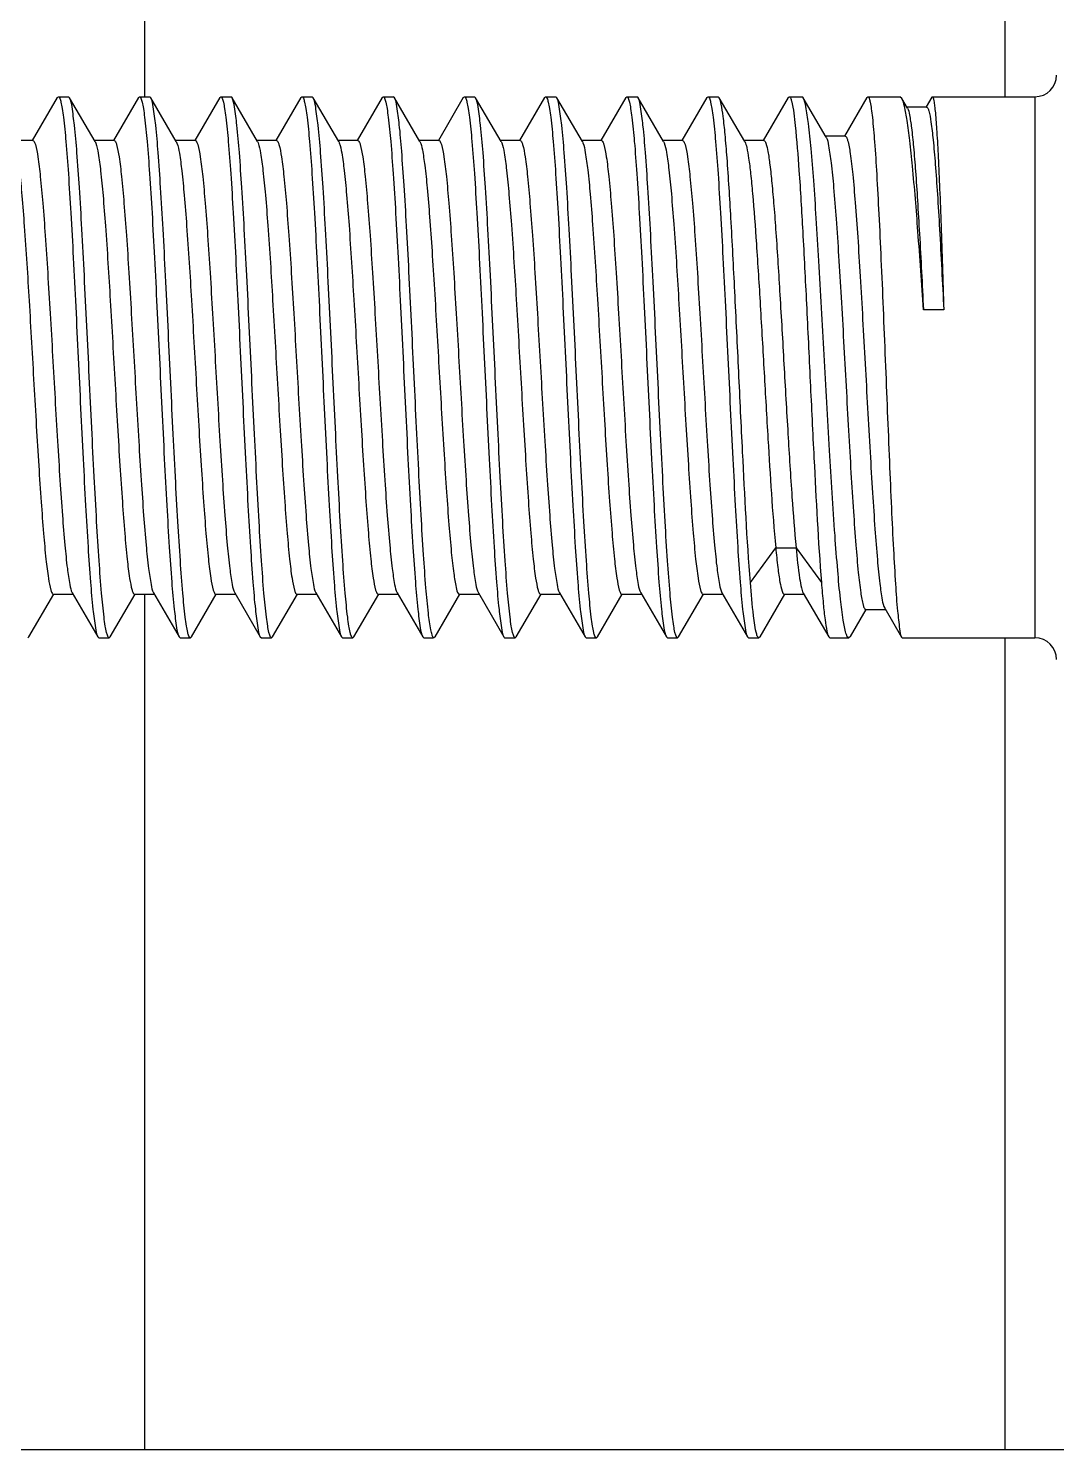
# Model space of a CAD drawing. Extents: x 27938 to 1507990, y 110129 to 923079.
# Drawn here: x 454892.7 to 455061.7, y 358398.4 to 358632.1 of the extents above; entities that cross this region are included whole.
import ezdxf

# ---------------------------------------------------------------- set-up
doc = ezdxf.new("R2010")
doc.units = 0
doc.header["$LTSCALE"] = 1000
doc.header["$MEASUREMENT"] = 0

msp = doc.modelspace()

# ---------------------------------------------------------------- linework, layer by layer
at = {"linetype": 'Continuous'}
for p, q in [((454911.89, 358620.85), (454911.89, 358754.31)), ((455053.24, 358620.85), (455053.24, 358754.31)), ((454897.48, 358620.7), (454893.38, 358613.64)), ((454897.48, 358620.7), (454897.66, 358620.85)), ((454897.66, 358620.85), (454899.33, 358620.85)), ((454897.66, 358620.85), (454899.33, 358620.85)), ((454897.66, 358620.85), (454897.68, 358620.84)), ((454899.5, 358620.69), (454899.33, 358620.85)), ((454903.7, 358613.46), (454899.5, 358620.69)), ((454910.83, 358620.7), (454906.72, 358613.64)), ((454910.83, 358620.7), (454911, 358620.85)), ((454911, 358620.85), (454912.67, 358620.85)), ((454911, 358620.85), (454912.67, 358620.85)), ((454911, 358620.85), (454911.03, 358620.84)), ((454912.85, 358620.69), (454912.67, 358620.85)), ((454917.04, 358613.46), (454912.85, 358620.69)), ((454924.17, 358620.7), (454920.07, 358613.64)), ((454924.17, 358620.7), (454924.35, 358620.85)), ((454924.35, 358620.85), (454926.02, 358620.85)), ((454924.35, 358620.85), (454926.02, 358620.85)), ((454924.35, 358620.85), (454924.37, 358620.84)), ((454926.2, 358620.69), (454926.02, 358620.85)), ((454930.39, 358613.46), (454926.2, 358620.69)), ((454937.52, 358620.7), (454933.41, 358613.64)), ((454937.52, 358620.7), (454937.7, 358620.85)), ((454937.7, 358620.85), (454939.37, 358620.85)), ((454937.7, 358620.85), (454939.37, 358620.85)), ((454937.7, 358620.85), (454937.72, 358620.84)), ((454939.54, 358620.69), (454939.37, 358620.85)), ((454943.74, 358613.46), (454939.54, 358620.69)), ((454950.87, 358620.7), (454946.76, 358613.64)), ((454950.87, 358620.7), (454951.04, 358620.85)), ((454951.04, 358620.85), (454952.71, 358620.85)), ((454951.04, 358620.85), (454952.71, 358620.85)), ((454951.04, 358620.85), (454951.07, 358620.84)), ((454952.89, 358620.69), (454952.71, 358620.85)), ((454957.08, 358613.46), (454952.89, 358620.69)), ((454964.21, 358620.7), (454960.11, 358613.64)), ((454964.21, 358620.7), (454964.39, 358620.85)), ((454964.39, 358620.85), (454966.06, 358620.85)), ((454964.39, 358620.85), (454966.06, 358620.85)), ((454964.39, 358620.85), (454964.41, 358620.84)), ((454966.23, 358620.69), (454966.06, 358620.85)), ((454970.43, 358613.46), (454966.23, 358620.69)), ((454977.56, 358620.7), (454973.45, 358613.64)), ((454977.56, 358620.7), (454977.73, 358620.85)), ((454977.73, 358620.85), (454979.41, 358620.85)), ((454977.73, 358620.85), (454979.41, 358620.85)), ((454977.73, 358620.85), (454977.76, 358620.84)), ((454979.58, 358620.69), (454979.41, 358620.85)), ((454983.78, 358613.46), (454979.58, 358620.69)), ((454990.91, 358620.7), (454986.8, 358613.64)), ((454990.91, 358620.7), (454991.08, 358620.85)), ((454991.08, 358620.85), (454992.75, 358620.85)), ((454991.08, 358620.85), (454992.75, 358620.85)), ((454991.08, 358620.85), (454991.1, 358620.84)), ((454992.93, 358620.69), (454992.75, 358620.85)), ((454997.12, 358613.46), (454992.93, 358620.69)), ((455004.25, 358620.7), (455000.15, 358613.64)), ((455004.25, 358620.7), (455004.43, 358620.85)), ((455004.43, 358620.85), (455006.1, 358620.85)), ((455004.43, 358620.85), (455006.1, 358620.85)), ((455004.43, 358620.85), (455004.45, 358620.84)), ((455006.27, 358620.69), (455006.1, 358620.85)), ((455010.47, 358613.46), (455006.27, 358620.69)), ((455017.6, 358620.7), (455013.49, 358613.64)), ((455017.6, 358620.7), (455017.77, 358620.85)), ((455017.77, 358620.85), (455019.87, 358620.85)), ((455017.77, 358620.85), (455019.87, 358620.85)), ((455020.08, 358620.66), (455019.87, 358620.85)), ((455023.83, 358614.2), (455020.08, 358620.66)), ((455030.55, 358620.73), (455026.86, 358614.38)), ((455030.55, 358620.73), (455030.69, 358620.85)), ((455030.69, 358620.85), (455035.95, 358620.85)), ((455030.69, 358620.85), (455035.95, 358620.85)), ((455030.69, 358620.85), (455030.71, 358620.84)), ((455036.26, 358620.58), (455035.95, 358620.85)), ((455037.19, 358618.98), (455036.26, 358620.58)), ((455041.21, 358620.78), (455040.28, 358619.17)), ((455041.21, 358620.78), (455041.29, 358620.85)), ((455041.29, 358620.85), (455058.15, 358620.85)), ((455041.29, 358620.85), (455058.15, 358620.85)), ((455041.29, 358620.85), (455041.3, 358620.84)), ((455058.15, 358620.85), (455058.15, 358531.87)), ((455040.35, 358619.14), (455037.1, 358619.14)), ((454893.48, 358613.64), (454890.25, 358613.64)), ((454906.83, 358613.64), (454903.59, 358613.64)), ((454903.7, 358613.46), (454903.81, 358613.22)), ((454920.17, 358613.64), (454916.94, 358613.64)), ((454917.04, 358613.46), (454917.15, 358613.23)), ((454933.52, 358613.64), (454930.29, 358613.64)), ((454930.39, 358613.46), (454930.49, 358613.24)), ((454946.86, 358613.64), (454943.63, 358613.64)), ((454943.74, 358613.46), (454943.83, 358613.25)), ((454960.21, 358613.64), (454956.98, 358613.64)), ((454973.56, 358613.64), (454970.32, 358613.64)), ((454970.43, 358613.46), (454970.52, 358613.27)), ((454986.9, 358613.64), (454983.67, 358613.64)), ((454983.78, 358613.46), (454983.86, 358613.28)), ((455000.25, 358613.64), (454997.02, 358613.64)), ((454997.12, 358613.46), (454997.21, 358613.29)), ((455013.6, 358613.64), (455010.36, 358613.64)), ((455026.96, 358614.38), (455023.73, 358614.38)), ((455043.17, 358585.83), (455039.83, 358585.83)), ((455011.39, 358540.95), (455015.55, 358546.69)), ((455015.55, 358546.69), (455018.89, 358546.69)), ((455018.89, 358546.69), (455023.06, 358540.95)), ((454892.83, 358532.02), (454896.92, 358539.08)), ((454896.82, 358539.08), (454900.05, 358539.08)), ((454899.94, 358539.26), (454904.16, 358532.02)), ((454906.18, 358532.02), (454910.27, 358539.08)), ((454910.16, 358539.08), (454913.39, 358539.08)), ((454911.89, 358398.41), (454911.89, 358539.08)), ((454913.29, 358539.26), (454917.5, 358532.02)), ((454919.52, 358532.02), (454923.61, 358539.08)), ((454923.51, 358539.08), (454926.74, 358539.08)), ((454926.64, 358539.26), (454930.85, 358532.02)), ((454932.87, 358532.02), (454936.96, 358539.08)), ((454936.85, 358539.08), (454940.09, 358539.08)), ((454939.98, 358539.26), (454944.19, 358532.02)), ((454946.22, 358532.02), (454950.31, 358539.08)), ((454950.2, 358539.08), (454953.43, 358539.08)), ((454953.33, 358539.26), (454957.54, 358532.02)), ((454959.56, 358532.02), (454963.65, 358539.08)), ((454963.43, 358539.13), (454963.55, 358539.08)), ((454963.55, 358539.08), (454966.78, 358539.08)), ((454966.68, 358539.26), (454970.89, 358532.02)), ((454972.91, 358532.02), (454977, 358539.08)), ((454976.89, 358539.08), (454980.13, 358539.08)), ((454980.02, 358539.26), (454984.23, 358532.02)), ((454986.25, 358532.02), (454990.34, 358539.08)), ((454990.24, 358539.08), (454993.47, 358539.08)), ((454993.37, 358539.26), (454997.58, 358532.02)), ((454999.6, 358532.02), (455003.69, 358539.08)), ((455003.59, 358539.08), (455006.82, 358539.08)), ((455006.71, 358539.26), (455010.93, 358532.02)), ((455012.97, 358532.03), (455017.04, 358539.06)), ((455016.94, 358539.06), (455020.17, 358539.06)), ((455020.06, 358539.24), (455024.26, 358532.02)), ((455027.82, 358532.09), (455030.39, 358536.52)), ((455030.32, 358536.56), (455033.56, 358536.56)), ((455033.46, 358536.73), (455036.23, 358531.97)), ((454892.83, 358532.02), (454892.66, 358531.87)), ((454904.16, 358532.02), (454904.33, 358531.87)), ((454904.33, 358531.87), (454906, 358531.87)), ((454904.33, 358531.87), (454906, 358531.87)), ((454906, 358531.87), (454905.98, 358531.87)), ((454906.18, 358532.02), (454906, 358531.87)), ((454917.5, 358532.02), (454917.68, 358531.87)), ((454917.68, 358531.87), (454919.35, 358531.87)), ((454917.68, 358531.87), (454919.35, 358531.87)), ((454919.35, 358531.87), (454919.32, 358531.87)), ((454919.52, 358532.02), (454919.35, 358531.87)), ((454930.85, 358532.02), (454931.02, 358531.87)), ((454931.02, 358531.87), (454932.69, 358531.87)), ((454931.02, 358531.87), (454932.69, 358531.87)), ((454932.69, 358531.87), (454932.67, 358531.87)), ((454932.87, 358532.02), (454932.69, 358531.87)), ((454944.19, 358532.02), (454944.37, 358531.87)), ((454944.37, 358531.87), (454946.04, 358531.87)), ((454944.37, 358531.87), (454946.04, 358531.87)), ((454946.04, 358531.87), (454946.02, 358531.87)), ((454946.22, 358532.02), (454946.04, 358531.87)), ((454957.54, 358532.02), (454957.71, 358531.87)), ((454957.71, 358531.87), (454959.27, 358531.87)), ((454957.71, 358531.87), (454959.27, 358531.87)), ((454959.33, 358531.89), (454959.27, 358531.94)), ((454959.39, 358531.87), (454959.33, 358531.89)), ((454959.56, 358532.02), (454959.39, 358531.87)), ((454970.89, 358532.02), (454970.95, 358531.94)), ((454970.95, 358531.94), (454971, 358531.89)), ((454971, 358531.89), (454971.06, 358531.87)), ((454971.06, 358531.87), (454972.73, 358531.87)), ((454971.06, 358531.87), (454972.73, 358531.87)), ((454972.73, 358531.87), (454972.71, 358531.87)), ((454972.91, 358532.02), (454972.73, 358531.87)), ((454984.23, 358532.02), (454984.41, 358531.87)), ((454984.41, 358531.87), (454986.08, 358531.87)), ((454984.41, 358531.87), (454986.08, 358531.87)), ((454986.08, 358531.87), (454986.05, 358531.87)), ((454986.25, 358532.02), (454986.08, 358531.87)), ((454997.58, 358532.02), (454997.75, 358531.87)), ((454997.75, 358531.87), (454999.43, 358531.87)), ((454997.75, 358531.87), (454999.43, 358531.87)), ((454999.43, 358531.87), (454999.4, 358531.87)), ((454999.6, 358532.02), (454999.43, 358531.87)), ((455010.93, 358532.02), (455011.1, 358531.87)), ((455011.1, 358531.87), (455012.78, 358531.87)), ((455011.1, 358531.87), (455012.78, 358531.87)), ((455012.97, 358532.03), (455012.78, 358531.87)), ((455024.26, 358532.02), (455024.43, 358531.87)), ((455024.43, 358531.87), (455027.57, 358531.87)), ((455024.43, 358531.87), (455027.57, 358531.87)), ((455027.82, 358532.09), (455027.57, 358531.87)), ((455036.23, 358531.97), (455036.34, 358531.87)), ((455036.34, 358531.87), (455058.15, 358531.87)), ((455036.34, 358531.87), (455058.15, 358531.87)), ((455053.24, 358398.41), (455053.24, 358531.87)), ((454869.85, 358398.41), (458225.65, 358398.41))]:
    msp.add_line(p, q, dxfattribs=at)
for centre, start, end in [((455058.15, 358624.4), 270, 0), ((455058.15, 358528.31), 0, 90)]:
    msp.add_arc(centre, 3.56, start, end, dxfattribs=at)
for points, knots in [([(454897.68, 358620.84), (454897.79, 358620.82), (454897.95, 358620.46), (454898.12, 358619.84), (454898.32, 358618.77), (454898.61, 358616.63), (454898.95, 358613.05), (454899.34, 358607.81), (454899.73, 358601.43), (454900.13, 358594.14), (454900.52, 358586.2), (454901.05, 358575.18), (454901.57, 358564.28), (454902.11, 358553.91), (454902.5, 358547.16), (454902.9, 358541.47), (454903.25, 358537.02), (454903.68, 358534.04), (454903.9, 358532.47), (454904.16, 358532.02)], [0, 0, 0, 0, 0.003606, 0.011247, 0.023193, 0.039402, 0.084085, 0.143776, 0.216348, 0.299195, 0.389329, 0.483501, 0.670341, 0.756263, 0.832981, 0.897738, 0.948217, 0.982646, 1, 1, 1, 1]), ([(454905.98, 358531.87), (454905.87, 358531.9), (454905.71, 358532.26), (454905.53, 358532.88), (454905.34, 358533.95), (454905.05, 358536.09), (454904.71, 358539.67), (454904.32, 358544.91), (454903.93, 358551.29), (454903.53, 358558.58), (454903.14, 358566.51), (454902.61, 358577.53), (454902.09, 358588.43), (454901.55, 358598.8), (454901.16, 358605.55), (454900.76, 358611.24), (454900.4, 358615.69), (454899.98, 358618.67), (454899.76, 358620.25), (454899.5, 358620.69)], [0, 0, 0, 0, 0.003611, 0.011257, 0.023206, 0.039418, 0.084102, 0.143789, 0.216352, 0.299187, 0.389308, 0.483467, 0.670284, 0.756201, 0.832919, 0.897682, 0.948173, 0.982621, 1, 1, 1, 1]), ([(454911.03, 358620.84), (454911.13, 358620.82), (454911.3, 358620.46), (454911.47, 358619.84), (454911.66, 358618.77), (454911.95, 358616.63), (454912.3, 358613.05), (454912.68, 358607.81), (454913.08, 358601.43), (454913.47, 358594.14), (454913.87, 358586.2), (454914.4, 358575.18), (454914.91, 358564.28), (454915.46, 358553.91), (454915.85, 358547.16), (454916.25, 358541.47), (454916.6, 358537.02), (454917.02, 358534.04), (454917.24, 358532.47), (454917.5, 358532.02)], [0, 0, 0, 0, 0.003605, 0.011245, 0.02319, 0.039399, 0.084083, 0.143774, 0.216346, 0.299192, 0.389329, 0.483503, 0.670341, 0.756263, 0.832983, 0.89774, 0.948218, 0.982646, 1, 1, 1, 1]), ([(454919.32, 358531.87), (454919.22, 358531.9), (454919.05, 358532.26), (454918.88, 358532.88), (454918.69, 358533.95), (454918.4, 358536.09), (454918.06, 358539.66), (454917.67, 358544.91), (454917.27, 358551.29), (454916.88, 358558.58), (454916.48, 358566.51), (454915.95, 358577.53), (454915.44, 358588.43), (454914.89, 358598.8), (454914.5, 358605.55), (454914.1, 358611.24), (454913.75, 358615.69), (454913.33, 358618.67), (454913.11, 358620.25), (454912.85, 358620.69)], [0, 0, 0, 0, 0.00361, 0.011255, 0.023204, 0.039415, 0.084097, 0.14378, 0.216342, 0.299177, 0.389299, 0.483455, 0.670274, 0.756194, 0.832913, 0.897676, 0.948169, 0.98262, 1, 1, 1, 1]), ([(454924.37, 358620.84), (454924.48, 358620.82), (454924.64, 358620.46), (454924.82, 358619.84), (454925.01, 358618.76), (454925.3, 358616.63), (454925.64, 358613.05), (454926.03, 358607.81), (454926.42, 358601.42), (454926.82, 358594.14), (454927.21, 358586.2), (454927.74, 358575.18), (454928.26, 358564.28), (454928.8, 358553.91), (454929.19, 358547.16), (454929.59, 358541.47), (454929.95, 358537.02), (454930.37, 358534.04), (454930.59, 358532.47), (454930.85, 358532.02)], [0, 0, 0, 0, 0.003606, 0.011248, 0.023195, 0.039406, 0.084093, 0.143786, 0.216358, 0.299206, 0.389346, 0.483519, 0.670351, 0.756273, 0.832991, 0.897744, 0.948219, 0.982646, 1, 1, 1, 1]), ([(454932.67, 358531.87), (454932.56, 358531.9), (454932.4, 358532.26), (454932.23, 358532.88), (454932.03, 358533.95), (454931.74, 358536.09), (454931.4, 358539.67), (454931.01, 358544.91), (454930.62, 358551.29), (454930.23, 358558.58), (454929.83, 358566.51), (454929.3, 358577.53), (454928.78, 358588.43), (454928.24, 358598.8), (454927.85, 358605.55), (454927.45, 358611.24), (454927.1, 358615.7), (454926.67, 358618.67), (454926.45, 358620.25), (454926.2, 358620.69)], [0, 0, 0, 0, 0.003613, 0.011261, 0.023214, 0.039428, 0.084117, 0.143805, 0.21637, 0.299211, 0.389338, 0.483496, 0.670304, 0.756216, 0.832931, 0.89769, 0.948176, 0.982622, 1, 1, 1, 1]), ([(454937.72, 358620.84), (454937.82, 358620.82), (454937.99, 358620.46), (454938.16, 358619.84), (454938.36, 358618.77), (454938.65, 358616.63), (454938.99, 358613.05), (454939.38, 358607.81), (454939.77, 358601.43), (454940.16, 358594.14), (454940.56, 358586.2), (454941.09, 358575.18), (454941.6, 358564.29), (454942.15, 358553.91), (454942.54, 358547.16), (454942.94, 358541.47), (454943.29, 358537.02), (454943.72, 358534.04), (454943.93, 358532.47), (454944.19, 358532.02)], [0, 0, 0, 0, 0.003605, 0.011245, 0.02319, 0.039398, 0.084078, 0.143767, 0.216337, 0.299182, 0.389315, 0.483487, 0.670329, 0.756258, 0.83298, 0.897737, 0.948214, 0.982645, 1, 1, 1, 1]), ([(454946.02, 358531.87), (454945.91, 358531.9), (454945.75, 358532.26), (454945.57, 358532.88), (454945.38, 358533.95), (454945.09, 358536.09), (454944.75, 358539.66), (454944.36, 358544.91), (454943.97, 358551.29), (454943.57, 358558.58), (454943.18, 358566.51), (454942.65, 358577.53), (454942.13, 358588.43), (454941.59, 358598.8), (454941.2, 358605.55), (454940.8, 358611.24), (454940.44, 358615.69), (454940.02, 358618.67), (454939.8, 358620.25), (454939.54, 358620.69)], [0, 0, 0, 0, 0.00361, 0.011255, 0.023204, 0.039414, 0.084096, 0.14378, 0.216342, 0.299175, 0.389295, 0.483453, 0.670272, 0.756195, 0.832918, 0.89768, 0.94817, 0.98262, 1, 1, 1, 1]), ([(454951.07, 358620.84), (454951.17, 358620.82), (454951.34, 358620.46), (454951.51, 358619.84), (454951.7, 358618.76), (454951.99, 358616.63), (454952.33, 358613.05), (454952.72, 358607.81), (454953.12, 358601.42), (454953.51, 358594.13), (454953.91, 358586.2), (454954.44, 358575.18), (454954.95, 358564.28), (454955.5, 358553.91), (454955.89, 358547.16), (454956.29, 358541.47), (454956.64, 358537.02), (454957.06, 358534.04), (454957.28, 358532.47), (454957.54, 358532.02)], [0, 0, 0, 0, 0.003608, 0.011251, 0.0232, 0.039412, 0.0841, 0.143792, 0.216367, 0.299219, 0.389359, 0.483531, 0.670361, 0.756279, 0.832994, 0.897747, 0.94822, 0.982647, 1, 1, 1, 1]), ([(454959.27, 358531.94), (454959.17, 358532.05), (454959.03, 358532.48), (454958.72, 358533.79), (454958.41, 358536.39), (454958.02, 358540.51), (454957.64, 358545.9), (454957.25, 358552.36), (454956.86, 358559.66), (454956.47, 358567.54), (454955.95, 358578.42), (454955.44, 358589.14), (454954.9, 358599.31), (454954.52, 358605.91), (454954.12, 358611.47), (454953.78, 358615.81), (454953.36, 358618.72), (454953.14, 358620.26), (454952.89, 358620.69)], [0, 0, 0, 0, 0.005244, 0.014609, 0.045815, 0.092875, 0.154195, 0.22765, 0.310678, 0.400368, 0.493572, 0.677434, 0.761652, 0.836715, 0.899999, 0.949307, 0.982964, 1, 1, 1, 1]), ([(454964.41, 358620.84), (454964.52, 358620.82), (454964.68, 358620.46), (454964.85, 358619.84), (454965.05, 358618.77), (454965.34, 358616.64), (454965.68, 358613.06), (454966.07, 358607.82), (454966.46, 358601.43), (454966.86, 358594.14), (454967.25, 358586.21), (454967.78, 358575.19), (454968.3, 358564.29), (454968.84, 358553.91), (454969.23, 358547.16), (454969.63, 358541.47), (454969.99, 358537.02), (454970.41, 358534.04), (454970.63, 358532.47), (454970.89, 358532.02)], [0, 0, 0, 0, 0.003598, 0.011231, 0.023168, 0.039371, 0.084041, 0.143721, 0.216288, 0.299135, 0.389272, 0.483446, 0.670301, 0.756235, 0.832961, 0.897725, 0.94821, 0.982644, 1, 1, 1, 1]), ([(454972.71, 358531.87), (454972.6, 358531.9), (454972.44, 358532.26), (454972.27, 358532.88), (454972.07, 358533.95), (454971.78, 358536.09), (454971.44, 358539.66), (454971.05, 358544.91), (454970.66, 358551.29), (454970.26, 358558.58), (454969.87, 358566.51), (454969.34, 358577.53), (454968.82, 358588.43), (454968.28, 358598.8), (454967.89, 358605.55), (454967.49, 358611.24), (454967.14, 358615.69), (454966.71, 358618.67), (454966.49, 358620.25), (454966.23, 358620.69)], [0, 0, 0, 0, 0.00361, 0.011255, 0.023204, 0.039415, 0.0841, 0.143787, 0.21635, 0.299184, 0.389308, 0.483468, 0.670284, 0.7562, 0.83292, 0.897683, 0.948173, 0.982621, 1, 1, 1, 1]), ([(454977.76, 358620.84), (454977.86, 358620.82), (454978.03, 358620.46), (454978.2, 358619.84), (454978.4, 358618.77), (454978.69, 358616.63), (454979.03, 358613.05), (454979.42, 358607.81), (454979.81, 358601.43), (454980.2, 358594.14), (454980.6, 358586.2), (454981.13, 358575.18), (454981.64, 358564.28), (454982.19, 358553.91), (454982.58, 358547.16), (454982.98, 358541.47), (454983.33, 358537.02), (454983.76, 358534.04), (454983.97, 358532.47), (454984.23, 358532.02)], [0, 0, 0, 0, 0.003606, 0.011247, 0.023192, 0.039401, 0.084085, 0.143776, 0.216348, 0.299195, 0.38933, 0.483503, 0.670342, 0.756264, 0.832982, 0.897739, 0.948217, 0.982647, 1, 1, 1, 1]), ([(454986.05, 358531.87), (454985.95, 358531.9), (454985.78, 358532.26), (454985.61, 358532.88), (454985.42, 358533.95), (454985.13, 358536.09), (454984.79, 358539.67), (454984.4, 358544.91), (454984.01, 358551.29), (454983.61, 358558.58), (454983.21, 358566.51), (454982.69, 358577.53), (454982.17, 358588.43), (454981.63, 358598.8), (454981.24, 358605.55), (454980.83, 358611.24), (454980.48, 358615.69), (454980.06, 358618.67), (454979.84, 358620.25), (454979.58, 358620.69)], [0, 0, 0, 0, 0.003611, 0.011257, 0.023206, 0.039418, 0.084102, 0.143788, 0.216352, 0.299187, 0.389308, 0.483466, 0.670283, 0.7562, 0.832918, 0.897681, 0.948172, 0.982621, 1, 1, 1, 1]), ([(454991.1, 358620.84), (454991.21, 358620.82), (454991.38, 358620.46), (454991.55, 358619.84), (454991.74, 358618.77), (454992.03, 358616.63), (454992.37, 358613.05), (454992.76, 358607.81), (454993.15, 358601.43), (454993.55, 358594.14), (454993.95, 358586.2), (454994.47, 358575.18), (454994.99, 358564.28), (454995.53, 358553.91), (454995.92, 358547.16), (454996.33, 358541.47), (454996.68, 358537.02), (454997.1, 358534.04), (454997.32, 358532.47), (454997.58, 358532.02)], [0, 0, 0, 0, 0.003604, 0.011244, 0.023189, 0.039398, 0.084081, 0.143773, 0.216344, 0.29919, 0.389328, 0.483502, 0.67034, 0.756263, 0.832984, 0.89774, 0.948217, 0.982646, 1, 1, 1, 1]), ([(454999.4, 358531.87), (454999.3, 358531.9), (454999.13, 358532.26), (454998.96, 358532.88), (454998.76, 358533.95), (454998.47, 358536.09), (454998.13, 358539.66), (454997.74, 358544.91), (454997.35, 358551.29), (454996.96, 358558.58), (454996.56, 358566.51), (454996.03, 358577.53), (454995.52, 358588.43), (454994.97, 358598.8), (454994.58, 358605.55), (454994.18, 358611.24), (454993.83, 358615.69), (454993.4, 358618.67), (454993.19, 358620.25), (454992.93, 358620.69)], [0, 0, 0, 0, 0.00361, 0.011255, 0.023205, 0.039416, 0.084097, 0.143781, 0.216343, 0.299178, 0.3893, 0.483456, 0.670274, 0.756195, 0.832914, 0.897676, 0.948169, 0.98262, 1, 1, 1, 1]), ([(455004.45, 358620.84), (455004.56, 358620.82), (455004.72, 358620.46), (455004.89, 358619.84), (455005.09, 358618.76), (455005.38, 358616.63), (455005.72, 358613.05), (455006.11, 358607.81), (455006.5, 358601.43), (455006.9, 358594.14), (455007.29, 358586.2), (455007.82, 358575.18), (455008.34, 358564.28), (455008.88, 358553.91), (455009.27, 358547.16), (455009.67, 358541.47), (455010.02, 358537.02), (455010.45, 358534.04), (455010.67, 358532.47), (455010.93, 358532.02)], [0, 0, 0, 0, 0.003606, 0.011247, 0.023194, 0.039404, 0.084092, 0.143784, 0.216355, 0.299204, 0.389343, 0.483517, 0.670349, 0.756272, 0.83299, 0.897744, 0.948219, 0.982646, 1, 1, 1, 1]), ([(455011.39, 358540.95), (455010.83, 358548.1), (455010.24, 358559.65), (455009.47, 358575.61), (455008.86, 358588.45), (455008.25, 358600.19), (455007.73, 358608.8), (455007.27, 358614.36), (455006.98, 358617.32), (455006.66, 358619.32), (455006.46, 358620.38), (455006.27, 358620.69)], [0, 0, 0, 0, 0.269192, 0.433946, 0.599559, 0.751167, 0.875181, 0.923254, 0.96054, 0.986252, 1, 1, 1, 1]), ([(455017.77, 358620.85), (455017.86, 358620.85), (455018.04, 358620.56), (455018.1, 358620.33), (455018.15, 358620.15)], [0, 0, 0, 0, 0.316243, 1, 1, 1, 1]), ([(455018.15, 358620.15), (455018.51, 358618.83), (455018.87, 358614.99), (455019.48, 358607.85), (455020.03, 358598.07), (455020.63, 358586.5), (455021.21, 358574.08), (455021.96, 358558.8), (455022.53, 358547.77), (455023.06, 358540.95)], [0, 0, 0, 0, 0.051689, 0.144713, 0.271544, 0.421712, 0.582779, 0.741399, 1, 1, 1, 1]), ([(455027.1, 358532.62), (455026.88, 358533.32), (455026.56, 358535.2), (455026.12, 358538.65), (455025.7, 358543.3), (455025.08, 358551.45), (455024.36, 358563.27), (455023.53, 358578.32), (455022.83, 358591.05), (455022.24, 358600.61), (455021.83, 358606.77), (455021.4, 358611.95), (455021.02, 358616.01), (455020.59, 358618.77), (455020.33, 358620.23), (455020.08, 358620.66)], [0, 0, 0, 0, 0.024854, 0.064557, 0.117968, 0.183425, 0.34188, 0.519926, 0.695025, 0.774452, 0.845022, 0.904492, 0.95099, 0.983092, 1, 1, 1, 1]), ([(455030.71, 358620.84), (455030.81, 358620.82), (455030.95, 358620.44), (455031.11, 358619.83), (455031.28, 358618.74), (455031.54, 358616.59), (455031.84, 358612.98), (455032.18, 358607.69), (455032.52, 358601.24), (455032.87, 358593.89), (455033.21, 358585.9), (455033.55, 358577.56), (455033.89, 358569.17), (455034.22, 358561.05), (455034.55, 358553.49), (455034.87, 358546.76), (455035.21, 358541.13), (455035.48, 358536.74), (455035.86, 358533.88), (455035.99, 358532.37), (455036.23, 358531.97)], [0, 0, 0, 0, 0.003479, 0.011119, 0.023138, 0.039478, 0.084569, 0.144819, 0.218054, 0.30161, 0.392438, 0.487225, 0.582511, 0.674818, 0.760772, 0.837237, 0.901428, 0.951015, 0.984221, 1, 1, 1, 1]), ([(455039.83, 358585.83), (455039.54, 358590.12), (455039, 358598), (455038.26, 358607.27), (455037.63, 358613.35), (455037.22, 358616.65), (455036.79, 358618.96), (455036.49, 358620.19), (455036.26, 358620.58)], [0, 0, 0, 0, 0.369025, 0.676578, 0.797829, 0.893394, 0.961137, 1, 1, 1, 1]), ([(455041.3, 358620.84), (455041.37, 358620.82), (455041.46, 358620.53), (455041.57, 358620.07), (455041.68, 358619.22), (455041.86, 358617.55), (455042.05, 358614.73), (455042.28, 358610.55), (455042.51, 358605.41), (455042.73, 358599.44), (455042.95, 358592.83), (455043.1, 358588.21), (455043.17, 358585.83)], [0, 0, 0, 0, 0.006463, 0.021259, 0.044741, 0.076818, 0.165921, 0.286162, 0.434178, 0.605806, 0.79621, 1, 1, 1, 1]), ([(455037.19, 358618.98), (455037.39, 358618.65), (455037.6, 358617.53), (455037.93, 358615.42), (455038.23, 358612.31), (455038.55, 358608.34), (455038.87, 358603.56), (455039.32, 358595.97), (455039.63, 358589.99), (455039.83, 358585.83)], [0, 0, 0, 0, 0.03477, 0.099862, 0.194036, 0.315014, 0.459836, 0.624963, 1, 1, 1, 1]), ([(455040.35, 358619.14), (455040.42, 358619.14), (455040.6, 358618.9), (455040.83, 358618.12), (455041.15, 358616.33), (455041.46, 358613.43), (455041.81, 358609.45), (455042.15, 358604.56), (455042.63, 358596.58), (455042.95, 358590.25), (455043.17, 358585.83)], [0, 0, 0, 0, 0.007029, 0.021662, 0.076602, 0.165188, 0.285057, 0.432865, 0.604499, 1, 1, 1, 1]), ([(454890.46, 358613.21), (454890.67, 358612.67), (454890.94, 358611.12), (454891.32, 358608.25), (454891.7, 358604.25), (454892.25, 358597.15), (454892.89, 358586.8), (454893.51, 358575.84), (454894.03, 358566.79), (454894.42, 358560.35), (454894.81, 358554.46), (454895.19, 358549.34), (454895.57, 358545.14), (454895.93, 358542.06), (454896.28, 358540.16), (454896.54, 358539.33), (454896.73, 358539.08), (454896.82, 358539.08)], [0, 0, 0, 0, 0.023243, 0.062653, 0.117029, 0.184534, 0.349259, 0.534218, 0.626347, 0.713963, 0.794028, 0.863772, 0.920792, 0.963153, 0.989511, 0.996558, 1, 1, 1, 1]), ([(454893.48, 358613.64), (454893.57, 358613.64), (454893.76, 358613.38), (454894.03, 358612.52), (454894.38, 358610.55), (454894.74, 358607.37), (454895.14, 358603.03), (454895.53, 358597.75), (454895.92, 358591.69), (454896.32, 358585.09), (454896.85, 358575.87), (454897.36, 358566.73), (454897.9, 358558), (454898.29, 358552.29), (454898.69, 358547.46), (454899.06, 358543.64), (454899.46, 358541.05), (454899.71, 358539.67), (454899.94, 358539.26)], [0, 0, 0, 0, 0.003516, 0.010771, 0.037949, 0.081609, 0.140308, 0.211978, 0.294061, 0.383613, 0.477416, 0.664254, 0.750571, 0.827952, 0.893624, 0.945254, 0.981055, 1, 1, 1, 1]), ([(454903.81, 358613.22), (454904.01, 358612.69), (454904.28, 358611.14), (454904.67, 358608.28), (454905.04, 358604.29), (454905.59, 358597.19), (454906.23, 358586.84), (454906.85, 358575.87), (454907.37, 358566.82), (454907.76, 358560.37), (454908.15, 358554.47), (454908.53, 358549.35), (454908.92, 358545.14), (454909.28, 358542.06), (454909.63, 358540.16), (454909.89, 358539.33), (454910.08, 358539.08), (454910.16, 358539.08)], [0, 0, 0, 0, 0.023104, 0.0624, 0.116688, 0.184136, 0.348829, 0.533848, 0.62603, 0.713708, 0.793837, 0.863642, 0.920716, 0.963118, 0.989503, 0.996556, 1, 1, 1, 1]), ([(454906.83, 358613.64), (454906.91, 358613.64), (454907.11, 358613.38), (454907.37, 358612.52), (454907.73, 358610.55), (454908.09, 358607.37), (454908.48, 358603.03), (454908.87, 358597.75), (454909.27, 358591.69), (454909.66, 358585.09), (454910.19, 358575.87), (454910.71, 358566.73), (454911.25, 358558), (454911.64, 358552.29), (454912.04, 358547.46), (454912.4, 358543.64), (454912.81, 358541.05), (454913.05, 358539.67), (454913.29, 358539.26)], [0, 0, 0, 0, 0.003516, 0.010771, 0.037949, 0.081609, 0.140308, 0.211978, 0.294061, 0.383613, 0.477416, 0.664254, 0.750571, 0.827952, 0.893624, 0.945254, 0.981055, 1, 1, 1, 1]), ([(454917.15, 358613.23), (454917.36, 358612.7), (454917.63, 358611.16), (454918.01, 358608.3), (454918.38, 358604.32), (454918.94, 358597.23), (454919.58, 358586.88), (454920.2, 358575.91), (454920.72, 358566.85), (454921.11, 358560.39), (454921.5, 358554.49), (454921.88, 358549.36), (454922.26, 358545.15), (454922.62, 358542.07), (454922.97, 358540.16), (454923.23, 358539.33), (454923.42, 358539.08), (454923.51, 358539.08)], [0, 0, 0, 0, 0.022966, 0.062146, 0.116347, 0.183737, 0.348398, 0.533478, 0.625714, 0.713453, 0.793647, 0.863513, 0.92064, 0.963083, 0.989493, 0.996554, 1, 1, 1, 1]), ([(454920.17, 358613.64), (454920.26, 358613.64), (454920.45, 358613.38), (454920.72, 358612.52), (454921.07, 358610.55), (454921.44, 358607.37), (454921.83, 358603.03), (454922.22, 358597.75), (454922.61, 358591.69), (454923.01, 358585.09), (454923.54, 358575.87), (454924.05, 358566.73), (454924.6, 358558), (454924.99, 358552.29), (454925.38, 358547.46), (454925.75, 358543.64), (454926.15, 358541.05), (454926.4, 358539.67), (454926.64, 358539.26)], [0, 0, 0, 0, 0.003516, 0.010771, 0.037949, 0.081609, 0.140308, 0.211978, 0.294061, 0.383613, 0.477416, 0.664254, 0.750571, 0.827952, 0.893624, 0.945254, 0.981055, 1, 1, 1, 1]), ([(454930.49, 358613.24), (454930.7, 358612.71), (454930.97, 358611.18), (454931.35, 358608.33), (454931.73, 358604.35), (454932.28, 358597.26), (454932.92, 358586.91), (454933.54, 358575.94), (454934.06, 358566.87), (454934.45, 358560.41), (454934.84, 358554.51), (454935.22, 358549.37), (454935.61, 358545.16), (454935.97, 358542.07), (454936.32, 358540.16), (454936.58, 358539.33), (454936.77, 358539.08), (454936.85, 358539.08)], [0, 0, 0, 0, 0.022827, 0.061892, 0.116006, 0.183337, 0.347966, 0.533107, 0.625396, 0.713197, 0.793455, 0.863383, 0.920563, 0.963048, 0.989484, 0.996552, 1, 1, 1, 1]), ([(454933.52, 358613.64), (454933.61, 358613.64), (454933.8, 358613.38), (454934.06, 358612.52), (454934.42, 358610.55), (454934.78, 358607.37), (454935.17, 358603.03), (454935.56, 358597.75), (454935.96, 358591.69), (454936.36, 358585.09), (454936.88, 358575.87), (454937.4, 358566.73), (454937.94, 358558), (454938.33, 358552.29), (454938.73, 358547.46), (454939.09, 358543.64), (454939.5, 358541.05), (454939.75, 358539.67), (454939.98, 358539.26)], [0, 0, 0, 0, 0.003516, 0.010771, 0.037949, 0.081609, 0.140308, 0.211978, 0.294061, 0.383613, 0.477416, 0.664254, 0.750571, 0.827952, 0.893624, 0.945254, 0.981055, 1, 1, 1, 1]), ([(454943.83, 358613.25), (454944.04, 358612.73), (454944.31, 358611.2), (454944.7, 358608.36), (454945.07, 358604.39), (454945.62, 358597.3), (454946.26, 358586.95), (454946.88, 358575.97), (454947.41, 358566.9), (454947.8, 358560.43), (454948.19, 358554.52), (454948.57, 358549.38), (454948.96, 358545.17), (454949.31, 358542.07), (454949.66, 358540.16), (454949.92, 358539.33), (454950.12, 358539.08), (454950.2, 358539.08)], [0, 0, 0, 0, 0.022688, 0.061638, 0.115664, 0.182937, 0.347534, 0.532736, 0.625078, 0.712941, 0.793264, 0.863253, 0.920487, 0.963013, 0.989475, 0.996549, 1, 1, 1, 1]), ([(454946.86, 358613.64), (454946.95, 358613.64), (454947.15, 358613.38), (454947.41, 358612.52), (454947.77, 358610.55), (454948.13, 358607.37), (454948.52, 358603.03), (454948.91, 358597.75), (454949.31, 358591.69), (454949.7, 358585.09), (454950.23, 358575.87), (454950.75, 358566.73), (454951.29, 358558), (454951.68, 358552.29), (454952.08, 358547.46), (454952.44, 358543.64), (454952.84, 358541.05), (454953.09, 358539.67), (454953.33, 358539.26)], [0, 0, 0, 0, 0.003516, 0.010771, 0.037949, 0.081609, 0.140308, 0.211978, 0.294061, 0.383613, 0.477416, 0.664254, 0.750571, 0.827952, 0.893624, 0.945254, 0.981055, 1, 1, 1, 1]), ([(454957.08, 358613.46), (454957.31, 358613.06), (454957.56, 358611.72), (454957.96, 358609.2), (454958.31, 358605.5), (454958.7, 358600.8), (454959.09, 358595.25), (454959.62, 358586.74), (454960.25, 358575.58), (454960.89, 358564.46), (454961.43, 358556.09), (454961.81, 358550.72), (454962.2, 358546.27), (454962.54, 358542.79), (454962.96, 358540.61), (454963.17, 358539.39), (454963.43, 358539.13)], [0, 0, 0, 0, 0.018521, 0.053335, 0.103489, 0.167313, 0.24262, 0.326812, 0.509979, 0.691635, 0.773988, 0.846813, 0.907599, 0.95427, 0.985299, 1, 1, 1, 1]), ([(454960.21, 358613.64), (454960.3, 358613.64), (454960.49, 358613.38), (454960.76, 358612.52), (454961.11, 358610.55), (454961.48, 358607.37), (454961.87, 358603.03), (454962.26, 358597.75), (454962.65, 358591.7), (454963.05, 358585.09), (454963.58, 358575.87), (454964.09, 358566.73), (454964.63, 358558), (454965.03, 358552.29), (454965.42, 358547.46), (454965.79, 358543.64), (454966.19, 358541.05), (454966.44, 358539.67), (454966.68, 358539.26)], [0, 0, 0, 0, 0.003515, 0.010771, 0.037948, 0.081607, 0.140304, 0.211972, 0.294053, 0.383603, 0.477405, 0.664241, 0.750559, 0.82794, 0.893613, 0.945246, 0.981049, 1, 1, 1, 1]), ([(454970.52, 358613.27), (454970.73, 358612.75), (454971, 358611.24), (454971.38, 358608.41), (454971.75, 358604.45), (454972.31, 358597.38), (454972.95, 358587.02), (454973.57, 358576.04), (454974.1, 358566.96), (454974.49, 358560.48), (454974.88, 358554.56), (454975.26, 358549.4), (454975.65, 358545.18), (454976.01, 358542.08), (454976.35, 358540.17), (454976.62, 358539.33), (454976.81, 358539.08), (454976.89, 358539.08)], [0, 0, 0, 0, 0.022411, 0.061128, 0.114979, 0.182135, 0.346668, 0.531991, 0.624441, 0.712428, 0.79288, 0.862992, 0.920333, 0.962942, 0.989457, 0.996545, 1, 1, 1, 1]), ([(454973.56, 358613.64), (454973.64, 358613.64), (454973.84, 358613.38), (454974.1, 358612.52), (454974.46, 358610.55), (454974.82, 358607.37), (454975.21, 358603.03), (454975.6, 358597.75), (454976, 358591.69), (454976.39, 358585.09), (454976.92, 358575.87), (454977.44, 358566.73), (454977.98, 358558), (454978.37, 358552.29), (454978.77, 358547.46), (454979.13, 358543.64), (454979.54, 358541.05), (454979.78, 358539.67), (454980.02, 358539.26)], [0, 0, 0, 0, 0.003515, 0.010772, 0.037949, 0.081609, 0.140308, 0.211978, 0.294061, 0.383612, 0.477416, 0.664253, 0.750571, 0.827952, 0.893624, 0.945254, 0.981055, 1, 1, 1, 1]), ([(454983.86, 358613.28), (454984.07, 358612.77), (454984.34, 358611.26), (454984.73, 358608.44), (454985.1, 358604.49), (454985.65, 358597.41), (454986.3, 358587.06), (454986.92, 358576.07), (454987.44, 358566.98), (454987.83, 358560.5), (454988.22, 358554.57), (454988.61, 358549.41), (454988.99, 358545.19), (454989.35, 358542.08), (454989.7, 358540.17), (454989.96, 358539.33), (454990.15, 358539.08), (454990.24, 358539.08)], [0, 0, 0, 0, 0.022272, 0.060873, 0.114636, 0.181733, 0.346234, 0.531618, 0.624122, 0.712171, 0.792687, 0.862862, 0.920257, 0.962907, 0.989448, 0.996542, 1, 1, 1, 1]), ([(454986.9, 358613.64), (454986.99, 358613.64), (454987.19, 358613.38), (454987.45, 358612.52), (454987.8, 358610.55), (454988.17, 358607.37), (454988.56, 358603.03), (454988.95, 358597.75), (454989.34, 358591.69), (454989.74, 358585.09), (454990.27, 358575.87), (454990.78, 358566.73), (454991.33, 358558), (454991.72, 358552.29), (454992.11, 358547.46), (454992.48, 358543.64), (454992.88, 358541.05), (454993.13, 358539.67), (454993.37, 358539.26)], [0, 0, 0, 0, 0.003515, 0.010772, 0.037949, 0.081609, 0.140308, 0.211978, 0.294061, 0.383612, 0.477415, 0.664253, 0.750571, 0.827952, 0.893624, 0.945254, 0.981055, 1, 1, 1, 1]), ([(454997.21, 358613.29), (454997.42, 358612.78), (454997.68, 358611.28), (454998.07, 358608.47), (454998.44, 358604.52), (454999, 358597.45), (454999.64, 358587.09), (455000.26, 358576.1), (455000.78, 358567.01), (455001.18, 358560.52), (455001.57, 358554.59), (455001.95, 358549.43), (455002.34, 358545.19), (455002.7, 358542.09), (455003.05, 358540.17), (455003.31, 358539.33), (455003.5, 358539.08), (455003.59, 358539.08)], [0, 0, 0, 0, 0.022133, 0.060618, 0.114292, 0.181331, 0.345799, 0.531244, 0.623802, 0.711913, 0.792495, 0.862731, 0.920179, 0.962872, 0.989439, 0.99654, 1, 1, 1, 1]), ([(455000.25, 358613.64), (455000.34, 358613.64), (455000.53, 358613.38), (455000.8, 358612.52), (455001.15, 358610.55), (455001.51, 358607.37), (455001.91, 358603.03), (455002.3, 358597.75), (455002.69, 358591.69), (455003.09, 358585.09), (455003.62, 358575.87), (455004.13, 358566.73), (455004.67, 358558), (455005.06, 358552.29), (455005.46, 358547.46), (455005.83, 358543.64), (455006.23, 358541.05), (455006.48, 358539.67), (455006.71, 358539.26)], [0, 0, 0, 0, 0.003515, 0.010772, 0.037949, 0.081609, 0.140308, 0.211978, 0.294061, 0.383612, 0.477415, 0.664253, 0.750571, 0.827952, 0.893624, 0.945254, 0.981055, 1, 1, 1, 1]), ([(455010.47, 358613.46), (455010.64, 358613.17), (455010.85, 358612.24), (455011.16, 358610.49), (455011.46, 358607.96), (455011.91, 358603.27), (455012.43, 358596.04), (455013.04, 358586.22), (455013.64, 358575.52), (455014.41, 358562.24), (455014.99, 358552.63), (455015.55, 358546.69)], [0, 0, 0, 0, 0.015086, 0.041871, 0.07998, 0.128634, 0.253127, 0.404426, 0.569162, 0.732754, 1, 1, 1, 1]), ([(455013.6, 358613.64), (455013.78, 358613.64), (455014.05, 358612.82), (455014.32, 358611.64), (455014.64, 358609.35), (455014.95, 358606.41), (455015.28, 358602.68), (455015.73, 358596.57), (455016.27, 358587.89), (455016.9, 358576.85), (455017.53, 358565.77), (455018.16, 358555.71), (455018.63, 358549.46), (455018.89, 358546.69)], [0, 0, 0, 0, 0.008312, 0.028859, 0.061939, 0.106893, 0.162683, 0.227987, 0.380684, 0.550376, 0.720797, 0.875605, 1, 1, 1, 1]), ([(455023.83, 358614.2), (455024.08, 358613.77), (455024.33, 358612.32), (455024.74, 358609.58), (455025.11, 358605.55), (455025.51, 358600.45), (455025.91, 358594.43), (455026.46, 358585.27), (455026.98, 358575.7), (455027.51, 358566.07), (455027.9, 358559.2), (455028.3, 358552.92), (455028.68, 358547.46), (455029.07, 358543), (455029.43, 358539.73), (455029.78, 358537.71), (455030.04, 358536.83), (455030.23, 358536.56), (455030.32, 358536.56)], [0, 0, 0, 0, 0.018969, 0.055155, 0.107429, 0.173883, 0.252061, 0.339075, 0.526651, 0.6204, 0.709614, 0.791122, 0.862062, 0.919981, 0.962927, 0.989567, 0.996641, 1, 1, 1, 1]), ([(455026.96, 358614.38), (455027.06, 358614.38), (455027.25, 358614.09), (455027.52, 358613.18), (455027.89, 358611.08), (455028.26, 358607.7), (455028.65, 358603.1), (455029.05, 358597.51), (455029.45, 358591.12), (455029.85, 358584.17), (455030.38, 358574.53), (455030.9, 358565), (455031.44, 358555.94), (455031.83, 358550.05), (455032.22, 358545.08), (455032.58, 358541.18), (455032.98, 358538.54), (455033.22, 358537.14), (455033.46, 358536.73)], [0, 0, 0, 0, 0.003512, 0.010895, 0.03862, 0.083116, 0.142813, 0.21551, 0.298517, 0.388779, 0.482991, 0.669589, 0.75528, 0.831778, 0.896415, 0.946979, 0.981812, 1, 1, 1, 1]), ([(455015.55, 358546.69), (455015.65, 358545.59), (455015.84, 358543.74), (455016.18, 358541.23), (455016.46, 358539.96), (455016.74, 358539.06), (455016.94, 358539.06)], [0, 0, 0, 0, 0.420495, 0.7305, 0.923007, 1, 1, 1, 1]), ([(455018.89, 358546.69), (455019.05, 358545), (455019.26, 358542.78), (455019.71, 358540.32), (455019.91, 358539.5), (455020.06, 358539.24)], [0, 0, 0, 0, 0.671595, 0.880111, 1, 1, 1, 1]), ([(455012.43, 358532.46), (455012.14, 358533.44), (455011.81, 358536.3), (455011.53, 358539.13), (455011.39, 358540.95)], [0, 0, 0, 0, 0.35995, 1, 1, 1, 1]), ([(455023.06, 358540.95), (455023.16, 358539.79), (455023.33, 358537.75), (455023.61, 358535.08), (455023.9, 358533.26), (455024.1, 358532.31), (455024.26, 358532.02)], [0, 0, 0, 0, 0.384742, 0.682919, 0.888847, 1, 1, 1, 1]), ([(455012.78, 358531.87), (455012.75, 358531.87), (455012.53, 358532), (455012.49, 358532.26), (455012.43, 358532.46)], [0, 0, 0, 0, 0.135051, 1, 1, 1, 1]), ([(455027.57, 358531.87), (455027.52, 358531.87), (455027.24, 358532.03), (455027.18, 358532.37), (455027.1, 358532.62)], [0, 0, 0, 0, 0.138496, 1, 1, 1, 1])]:
    msp.add_open_spline(points, degree=3, knots=knots, dxfattribs=at)

doc.saveas('drawing.dxf')
